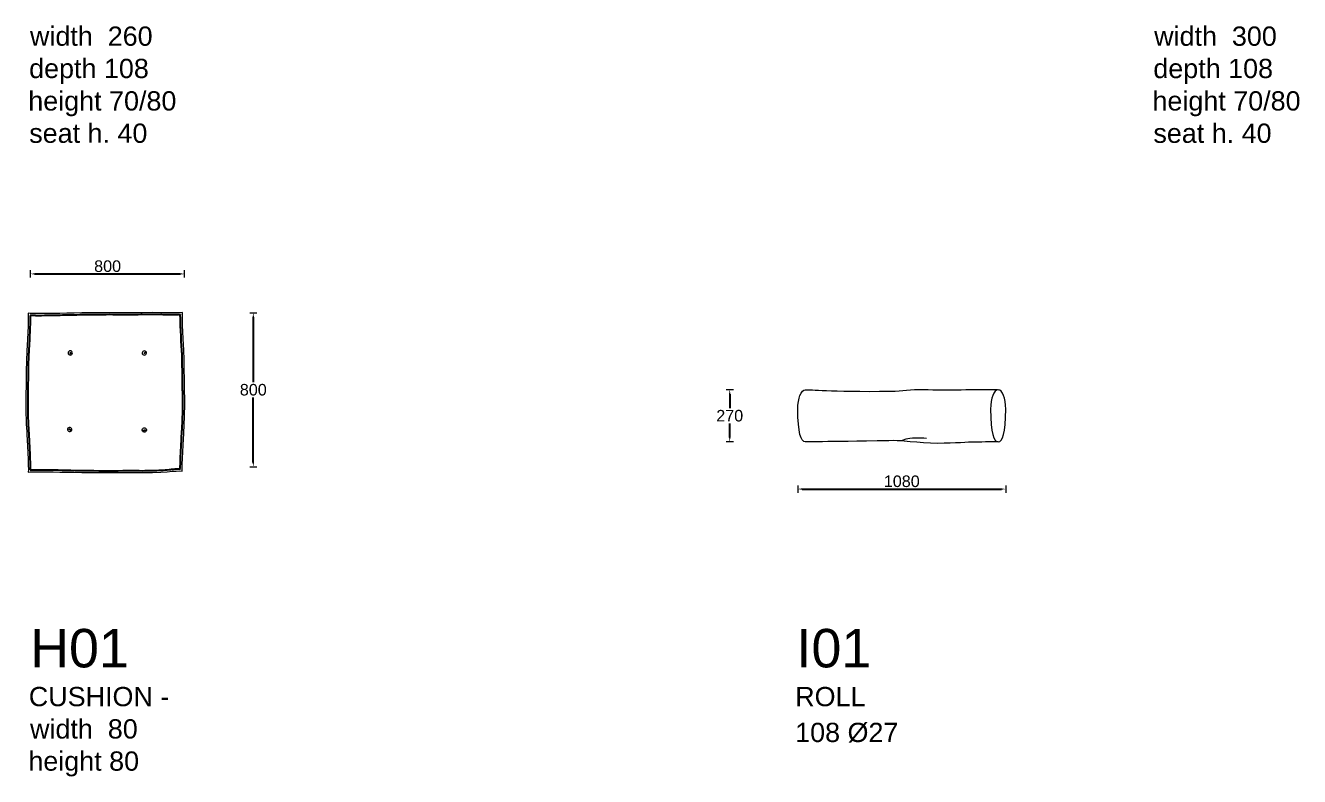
# Model space of a CAD drawing. Header units: millimetres. Extents: x 6668 to 47386, y -6732 to 35544.
# Drawn here: x 9530 to 16145, y 294 to 4193 of the extents above; entities that cross this region are included whole.
import ezdxf

# ---------------------------------------------------------------- set-up
doc = ezdxf.new("R2010")
doc.units = ezdxf.units.MM
doc.layers.add('_ARREDO', color=7, linetype='Continuous')
doc.layers.add('TESTO', color=1, linetype='Continuous')
doc.layers.add('_QUOTE', color=1, linetype='Continuous', lineweight=9)
doc.styles.add('Arial', font='arial.ttf')
doc.styles.get("Standard").update_dxf_attribs({"font": 'arial.ttf'})
doc.dimstyles.new('1_1', dxfattribs={"dimscale": 15, "dimtxt": 4, "dimasz": 1.5, "dimexe": 1.25, "dimexo": 2, "dimtad": 1, "dimtih": 1, "dimtoh": 1, "dimdec": 0, "dimtxsty": 'Standard', "dimcen": 2.5, "dimclrd": 256, "dimclre": 256, "dimclrt": 256, "dimadec": 0, "dimazin": 0, "dimtfac": 1, "dimtdec": 0, "dimtmove": 0, "dimatfit": 3, "dimfxl": 1.25, "dimfxlon": 1, "dimlwe": 0, "dimarcsym": 0})

# ---------------------------------------------------------------- blocks, each defined once
blk = doc.blocks.new('*D336')
at = {"layer": '_QUOTE', "lineweight": 0, "transparency": 16777216}
for p, q in [((13539.6, 1805.1), (13539.6, 1767.6)), ((14619.6, 1805.1), (14619.6, 1767.6))]:
    blk.add_line(p, q, dxfattribs=at)
at = {"layer": '_QUOTE', "lineweight": -2, "transparency": 16777216}
blk.add_line((13562.1, 1786.4), (14597.1, 1786.4), dxfattribs=at)
at = {"layer": '_QUOTE', "transparency": 16777216}
for points in [[(13562.1, 1790.1), (13562.1, 1782.6), (13539.6, 1786.4)], [(14597.1, 1790.1), (14597.1, 1782.6), (14619.6, 1786.4)]]:
    blk.add_solid(points, dxfattribs=at)
at = {"layer": 'Defpoints', "color": 0, "transparency": 16777216}
for p in [(13539.6, 2201.7), (14619.6, 2201.9), (14619.6, 1786.4)]:
    blk.add_point(p, dxfattribs=at)
at = {"layer": '_QUOTE', "transparency": 16777216, "insert": (14079.6, 1826.4), "char_height": 60, "attachment_point": 5}
blk.add_mtext('1080', dxfattribs=at)
blk = doc.blocks.new('*D337')
at = {"layer": '_QUOTE', "lineweight": 0, "transparency": 16777216}
for p, q in [((13205.1, 2301.9), (13167.6, 2301.9)), ((13205.1, 2031.6), (13167.6, 2031.6))]:
    blk.add_line(p, q, dxfattribs=at)
at = {"layer": '_QUOTE', "lineweight": -2, "transparency": 16777216}
for p, q in [((13186.3, 2279.4), (13186.3, 2206.8)), ((13186.3, 2054.1), (13186.3, 2126.7))]:
    blk.add_line(p, q, dxfattribs=at)
at = {"layer": '_QUOTE', "transparency": 16777216}
for points in [[(13182.6, 2279.4), (13190.1, 2279.4), (13186.3, 2301.9)], [(13182.6, 2054.1), (13190.1, 2054.1), (13186.3, 2031.6)]]:
    blk.add_solid(points, dxfattribs=at)
at = {"layer": 'Defpoints', "color": 0, "transparency": 16777216}
for p in [(13186.3, 2301.9), (13597.7, 2301.9), (13587.2, 2031.6)]:
    blk.add_point(p, dxfattribs=at)
at = {"layer": '_QUOTE', "transparency": 16777216, "insert": (13186.3, 2166.8), "char_height": 60, "attachment_point": 5}
blk.add_mtext('270', dxfattribs=at)
blk = doc.blocks.new('*D340')
at = {"layer": '_QUOTE', "lineweight": 0, "transparency": 16777216}
for p, q in [((10694, 2701.6), (10731.5, 2701.6)), ((10694, 1901.6), (10731.5, 1901.6))]:
    blk.add_line(p, q, dxfattribs=at)
at = {"layer": '_QUOTE', "lineweight": -2, "transparency": 16777216}
for p, q in [((10712.7, 2679.1), (10712.7, 2341.6)), ((10712.7, 1924.1), (10712.7, 2261.6))]:
    blk.add_line(p, q, dxfattribs=at)
at = {"layer": '_QUOTE', "transparency": 16777216}
for points in [[(10709, 2679.1), (10716.5, 2679.1), (10712.7, 2701.6)], [(10709, 1924.1), (10716.5, 1924.1), (10712.7, 1901.6)]]:
    blk.add_solid(points, dxfattribs=at)
at = {"layer": 'Defpoints', "color": 0, "transparency": 16777216}
for p in [(9968.1, 2701.6), (10712.7, 2701.6), (9967.8, 1901.6)]:
    blk.add_point(p, dxfattribs=at)
at = {"layer": '_QUOTE', "transparency": 16777216, "insert": (10712.7, 2301.6), "char_height": 60, "attachment_point": 5}
blk.add_mtext('800', dxfattribs=at)
blk = doc.blocks.new('*D341')
at = {"layer": '_QUOTE', "lineweight": 0, "transparency": 16777216}
for p, q in [((9556.4, 2884.4), (9556.4, 2921.9)), ((10356.3, 2884.4), (10356.3, 2921.9))]:
    blk.add_line(p, q, dxfattribs=at)
at = {"layer": '_QUOTE', "lineweight": -2, "transparency": 16777216}
blk.add_line((9578.9, 2903.1), (10333.8, 2903.1), dxfattribs=at)
at = {"layer": '_QUOTE', "transparency": 16777216}
for points in [[(9578.9, 2906.9), (9578.9, 2899.4), (9556.4, 2903.1)], [(10333.8, 2906.9), (10333.8, 2899.4), (10356.3, 2903.1)]]:
    blk.add_solid(points, dxfattribs=at)
at = {"layer": 'Defpoints', "color": 0, "transparency": 16777216}
for p in [(10356.3, 2903.1), (9556.4, 2283.8), (10356.3, 2288.4)]:
    blk.add_point(p, dxfattribs=at)
at = {"layer": '_QUOTE', "transparency": 16777216, "insert": (9956.3, 2943.1), "char_height": 60, "attachment_point": 5}
blk.add_mtext('800', dxfattribs=at)

msp = doc.modelspace()

# ---------------------------------------------------------------- linework, layer by layer
at = {"layer": '_ARREDO'}
for p, q in [((9759.7, 2497.1), (9764.9, 2488.5)), ((10153.2, 2497.2), (10144, 2488.2)), ((9754.3, 2099.1), (9766.3, 2091.6)), ((10141.1, 2090.9), (10154.3, 2094.3))]:
    msp.add_line(p, q, dxfattribs=at)
at = {"layer": '_ARREDO', "color": 7, "lineweight": 5}
for points in [[(9543.5, 2699), (9546.5, 2680.6), (9538.5, 2520.1), (9536.1, 2487)], [(10066.4, 2700.6), (9862, 2705.1), (9585.5, 2692.6), (9543.5, 2699)], [(10345.8, 2703.3), (10302.8, 2697.2), (10270.9, 2705.1), (10066.4, 2700.6)], [(10352.6, 2491.3), (10350.1, 2524.5), (10341.8, 2685.2), (10345.8, 2703.3)], [(9536.1, 2487), (9533.6, 2453.8), (9532.4, 2283.8), (9532.4, 2283.8)], [(10356.3, 2288.4), (10353.8, 2342.7), (10355.1, 2458.2), (10352.6, 2491.3)], [(9532.4, 2283.8), (9529.9, 2229.5), (9533.6, 2119.4), (9536.1, 2086.2)], [(10352.6, 2090.8), (10355.1, 2124), (10358.8, 2234.1), (10356.3, 2288.4)], [(9536.1, 2086.2), (9538.5, 2053.1), (9546.5, 1892.6), (9544.5, 1874.8)], [(10342.6, 1879.2), (10341.8, 1897.2), (10350.1, 2057.7), (10352.6, 2090.8)], [(9544.5, 1874.8), (9585.5, 1880.6), (9862, 1868.1), (10066.4, 1872.6)], [(10066.4, 1872.6), (10270.9, 1868.1), (10302.8, 1885.2), (10342.6, 1879.2)]]:
    msp.add_open_spline(points, degree=3, dxfattribs=at)
at = {"layer": '_ARREDO', "color": 7}
for points, knots in [([(9554.3, 2687.8), (9554.3, 2687), (9554.4, 2686.1), (9554.4, 2683.7), (9554.5, 2682.1), (9554.5, 2675.5), (9554.4, 2669.5), (9554.1, 2655.5), (9553.8, 2647.5), (9552.7, 2613.8), (9551.3, 2583.1), (9549, 2536.2), (9548, 2518.4), (9546.8, 2497.1), (9546.4, 2490.6), (9546.1, 2486.3)], [5.0560376, 5.0560376, 5.0560376, 5.0560376, 5.0823851, 5.0823851, 5.1237624, 5.1237624, 5.2314142, 5.2314142, 5.339066, 5.339066, 5.6527741, 5.6527741, 5.8708255, 5.8708255, 6, 6, 6, 6]), ([(10066.2, 2690.7), (10044.9, 2691.1), (10022.9, 2691.4), (9955.5, 2691.8), (9908.9, 2691.5), (9817.9, 2690.3), (9773.6, 2689.4), (9717.4, 2688.3), (9701.8, 2687.9), (9657.9, 2687), (9632.5, 2686.5), (9603.6, 2686.3), (9595.7, 2686.2), (9585.8, 2686.3), (9582.9, 2686.4), (9578.1, 2686.5), (9576.2, 2686.6), (9573.1, 2686.8), (9571.8, 2686.8), (9569.7, 2687), (9568.9, 2687.2), (9567.3, 2687.4), (9566.7, 2687.5), (9554.3, 2687.8)], [3, 3, 3, 3, 3.104298, 3.104298, 3.312893, 3.312893, 3.523701, 3.523701, 3.610365, 3.610365, 3.783692, 3.783692, 3.863837, 3.863837, 3.90298, 3.90298, 3.935564, 3.935564, 3.962336, 3.962336, 3.984003, 3.984003, 4, 4, 4, 4]), ([(10334, 2691.8), (10319.5, 2691.5), (10316.4, 2691), (10309.5, 2690.5), (10305.6, 2690.4), (10291.7, 2690.4), (10278.9, 2690.8), (10240.6, 2691.7), (10215, 2692.1), (10150, 2692), (10112.7, 2691.6), (10066.6, 2690.7)], [2, 2, 2, 2, 2.12828, 2.12828, 2.25656, 2.25656, 2.515442, 2.515442, 2.774323, 2.774323, 3, 3, 3, 3]), ([(10342.6, 2490.6), (10342.3, 2494.8), (10341.9, 2501), (10341, 2516.3), (10340.5, 2525.4), (10338.8, 2555.3), (10337.6, 2578.9), (10336.2, 2609.9), (10335.9, 2618), (10334.9, 2641.4), (10334.4, 2655.8), (10334, 2670.9), (10334, 2674.1), (10333.8, 2681.8), (10333.8, 2685.7), (10333.9, 2690), (10333.9, 2690.9), (10334, 2691.8)], [0, 0, 0, 0, 0.1252753, 0.1252753, 0.2505507, 0.2505507, 0.5011014, 0.5011014, 0.5908581, 0.5908581, 0.7703716, 0.7703716, 0.82394, 0.82394, 0.9092695, 0.9092695, 0.9384347, 0.9384347, 0.9384347, 0.9384347]), ([(9546.1, 2486.2), (9545.9, 2483.6), (9545.7, 2479.8), (9545.3, 2470.5), (9545.1, 2465), (9544.4, 2442.5), (9544, 2421.6), (9543.4, 2378.5), (9543.1, 2356.2), (9542.5, 2306.6), (9542.4, 2283.8), (9542.4, 2283.7)], [6, 6, 6, 6, 6.086404, 6.086404, 6.172809, 6.172809, 6.40345, 6.40345, 6.634091, 6.634091, 7, 7, 7, 7]), ([(10346.3, 2288), (10346, 2295.4), (10345.7, 2303.8), (10345, 2334.9), (10344.7, 2360.9), (10344.3, 2412.1), (10344.2, 2437.2), (10343.6, 2467.3), (10343.4, 2476), (10342.9, 2485.8), (10342.8, 2488.4), (10342.6, 2490.6)], [15, 15, 15, 15, 15.134361, 15.134361, 15.453044, 15.453044, 15.771728, 15.771728, 15.930002, 15.930002, 16, 16, 16, 16]), ([(9542.4, 2283.4), (9542.1, 2276.6), (9541.9, 2268.9), (9541.4, 2240.1), (9541.6, 2215.8), (9542.5, 2167.5), (9543.3, 2143.6), (9544.7, 2110.8), (9545.2, 2099.5), (9545.9, 2089.8), (9546, 2088.3), (9546.1, 2087)], [7, 7, 7, 7, 7.1266, 7.1266, 7.438142, 7.438142, 7.749685, 7.749685, 7.958582, 7.958582, 8, 8, 8, 8]), ([(10342.6, 2091.6), (10342.9, 2095.5), (10343.2, 2100.5), (10344.2, 2117.9), (10344.8, 2132.8), (10346.5, 2181.6), (10347.3, 2220.3), (10347, 2265.7), (10346.8, 2277.9), (10346.3, 2288)], [14, 14, 14, 14, 14.120172, 14.120172, 14.353294, 14.353294, 14.810479, 14.810479, 15, 15, 15, 15]), ([(9546.1, 2087), (9546.4, 2082.7), (9546.8, 2076.5), (9547.7, 2061.1), (9548.2, 2052), (9549.8, 2021.8), (9550.9, 1998.1), (9552.3, 1967), (9552.6, 1958.9), (9553.5, 1935.7), (9554, 1921.4), (9554.3, 1906.4), (9554.4, 1903.2), (9554.5, 1895.7), (9554.5, 1891.9), (9554.4, 1887.8), (9554.4, 1886.8), (9554.3, 1886)], [8, 8, 8, 8, 8.1259961, 8.1259961, 8.2519922, 8.2519922, 8.5039843, 8.5039843, 8.5935767, 8.5935767, 8.7727614, 8.7727614, 8.8260961, 8.8260961, 8.9101599, 8.9101599, 8.9381016, 8.9381016, 8.9381016, 8.9381016]), ([(10334, 1890.6), (10333.9, 1891.2), (10333.9, 1891.9), (10333.9, 1894), (10333.9, 1895.7), (10333.8, 1902.2), (10333.9, 1908.2), (10334.3, 1922.1), (10334.5, 1930), (10335.8, 1963.5), (10337.2, 1994), (10339.6, 2041), (10340.6, 2059.1), (10341.9, 2080.7), (10342.3, 2087.2), (10342.6, 2091.6)], [13.0615511, 13.0615511, 13.0615511, 13.0615511, 13.0821381, 13.0821381, 13.1233716, 13.1233716, 13.2305017, 13.2305017, 13.3376317, 13.3376317, 13.6493273, 13.6493273, 13.8700271, 13.8700271, 14, 14, 14, 14]), ([(9554.3, 1886), (9566.9, 1885.7), (9567.7, 1885.9), (9569.4, 1886.1), (9570.2, 1886.2), (9573, 1886.4), (9575.2, 1886.6), (9580.2, 1886.8), (9583.1, 1886.8), (9594.6, 1887), (9605.3, 1886.9), (9630.9, 1886.6), (9645.7, 1886.4), (9709.5, 1885.2), (9770.5, 1883.7), (9901, 1881.7), (9970.6, 1881.2), (10045.5, 1882.2), (10055.9, 1882.4), (10066.2, 1882.6)], [10, 10, 10, 10, 10.020769, 10.020769, 10.041538, 10.041538, 10.083156, 10.083156, 10.124774, 10.124774, 10.231517, 10.231517, 10.338261, 10.338261, 10.643962, 10.643962, 10.949663, 10.949663, 11, 11, 11, 11]), ([(10066.6, 1882.6), (10092.1, 1882), (10114.9, 1881.8), (10176.2, 1881.9), (10207.4, 1883), (10249.7, 1885.4), (10263.9, 1886.6), (10285.1, 1888.8), (10292.8, 1889.7), (10305.2, 1891), (10310, 1891.4), (10317.3, 1891.1), (10319.9, 1890.8), (10334, 1890.6)], [11, 11, 11, 11, 11.125127, 11.125127, 11.37538, 11.37538, 11.564918, 11.564918, 11.734084, 11.734084, 11.90325, 11.90325, 12, 12, 12, 12])]:
    msp.add_open_spline(points, degree=3, knots=knots, dxfattribs=at)
at = {"layer": '_ARREDO', "color": 7, "lineweight": 5}
for points in [[(9750.9, 2493), (9750.9, 2499), (9756, 2503.9), (9762.2, 2503.9), (9768.4, 2503.9), (9773.4, 2499), (9773.4, 2493), (9773.4, 2486.9), (9768.4, 2482.1), (9762.2, 2482.1), (9756, 2482.1), (9750.9, 2486.9), (9750.9, 2493), (9750.9, 2493), (9750.9, 2493), (9750.9, 2493)], [(9750.9, 2493), (9750.9, 2499), (9756, 2503.9), (9762.2, 2503.9), (9768.4, 2503.9), (9773.4, 2499), (9773.4, 2493), (9773.4, 2486.9), (9768.4, 2482.1), (9762.2, 2482.1), (9756, 2482.1), (9750.9, 2486.9), (9750.9, 2493), (9750.9, 2493), (9750.9, 2493), (9750.9, 2493)], [(10136.8, 2497.2), (10139.4, 2502.6), (10146.1, 2505), (10151.7, 2502.4), (10157.3, 2499.9), (10159.7, 2493.4), (10157.1, 2487.9), (10154.5, 2482.5), (10147.8, 2480.1), (10142.2, 2482.7), (10136.6, 2485.2), (10134.2, 2491.7), (10136.8, 2497.2), (10136.8, 2497.2), (10136.8, 2497.2), (10136.8, 2497.2)], [(10136.8, 2497.2), (10139.4, 2502.6), (10146.1, 2505), (10151.7, 2502.4), (10157.3, 2499.9), (10159.7, 2493.4), (10157.1, 2487.9), (10154.5, 2482.5), (10147.8, 2480.1), (10142.2, 2482.7), (10136.6, 2485.2), (10134.2, 2491.7), (10136.8, 2497.2), (10136.8, 2497.2), (10136.8, 2497.2), (10136.8, 2497.2)], [(9748.4, 2093.7), (9747.3, 2099.6), (9751.4, 2105.2), (9757.5, 2106.2), (9763.6, 2107.3), (9769.4, 2103.3), (9770.5, 2097.4), (9771.6, 2091.5), (9767.5, 2085.9), (9761.4, 2084.8), (9755.3, 2083.8), (9749.5, 2087.7), (9748.4, 2093.7), (9748.4, 2093.7), (9748.4, 2093.7), (9748.4, 2093.7)], [(9748.4, 2093.7), (9747.3, 2099.6), (9751.4, 2105.2), (9757.5, 2106.2), (9763.6, 2107.3), (9769.4, 2103.3), (9770.5, 2097.4), (9771.6, 2091.5), (9767.5, 2085.9), (9761.4, 2084.8), (9755.3, 2083.8), (9749.5, 2087.7), (9748.4, 2093.7), (9748.4, 2093.7), (9748.4, 2093.7), (9748.4, 2093.7)], [(10158.5, 2090.9), (10159.5, 2096.8), (10155.5, 2102.5), (10149.3, 2103.5), (10143.3, 2104.5), (10137.4, 2100.6), (10136.3, 2094.7), (10135.3, 2088.8), (10139.4, 2083.1), (10145.5, 2082), (10151.6, 2081), (10157.4, 2085), (10158.5, 2090.9), (10158.5, 2090.9), (10158.5, 2090.9), (10158.5, 2090.9)], [(10158.5, 2090.9), (10159.5, 2096.8), (10155.5, 2102.5), (10149.3, 2103.5), (10143.3, 2104.5), (10137.4, 2100.6), (10136.3, 2094.7), (10135.3, 2088.8), (10139.4, 2083.1), (10145.5, 2082), (10151.6, 2081), (10157.4, 2085), (10158.5, 2090.9), (10158.5, 2090.9), (10158.5, 2090.9), (10158.5, 2090.9)]]:
    msp.add_open_spline(points, degree=3, knots=[0, 0, 0, 0, 1, 1, 1, 2, 2, 2, 3, 3, 3, 4, 4, 4, 5, 5, 5, 5], dxfattribs=at)
at = {"layer": '_ARREDO', "lineweight": 0}
for points, knots in [([(14580.9, 2031.7), (14580.9, 2031.7), (14497.9, 2030.3), (14459.1, 2030.3), (14420.3, 2030.3), (14362.6, 2023.5), (14265.1, 2023.5), (14167.6, 2023.5), (14070.4, 2042.4), (14011.8, 2037), (13673.1, 2031.6), (13578.4, 2031.6), (13578.4, 2031.6), (13556.9, 2032.6), (13539.6, 2077.1), (13539.6, 2201.8), (13539.6, 2256.6), (13556.9, 2301.1), (13578.9, 2302), (13614.3, 2303.4), (13687.3, 2291.3), (14024.6, 2294), (14081.9, 2296.7), (14124.9, 2304.8), (14190.7, 2303.4), (14256.6, 2302.1), (14332.4, 2299.4), (14388.2, 2302.1), (14444.1, 2304.8), (14580.8, 2302.2), (14580.8, 2302.2)], [0, 0, 0, 0, 1, 1, 1, 2, 2, 2, 3, 3, 3, 4, 4, 4, 5, 5, 5, 6, 6, 6, 7, 7, 7, 8, 8, 8, 9, 9, 9, 10, 10, 10, 10]), ([(14580.1, 2302.1), (14601.9, 2302.1), (14619.6, 2257.2), (14619.6, 2201.8), (14619.6, 2076.5), (14601.9, 2031.6), (14580.1, 2031.6), (14558.3, 2031.6), (14540.6, 2076.5), (14540.6, 2201.8), (14540.6, 2257.2), (14558.3, 2302.1), (14580.1, 2302.1)], [0, 0, 0, 0, 1, 1, 1, 2, 2, 2, 3, 3, 3, 4, 4, 4, 4])]:
    msp.add_open_spline(points, degree=3, knots=knots, dxfattribs=at)
for points in [[(14103.2, 2046.4), (14119.4, 2054.8), (14173.8, 2053.8), (14207.9, 2050.6)], [(14058, 2037.4), (14058, 2037.4), (14087.1, 2037.9), (14103.2, 2046.4)]]:
    msp.add_open_spline(points, degree=3, dxfattribs=at)

# ---------------------------------------------------------------- texts
at = {"layer": 'TESTO', "style": 'Arial'}
for s, height, p in [('width  260', 100, (9553.3, 4087.4)), ('width  300', 100, (15390, 4087.4)), ('depth 108', 100, (9548.9, 3919.7)), ('depth 108', 100, (15385.7, 3919.6)), ('height 70/80', 100, (9544.5, 3751.3)), ('height 70/80', 100, (15381.2, 3751.3)), ('seat h. 40', 100, (9549.4, 3583.6)), ('seat h. 40', 100, (15386.1, 3583.5)), ('H01', 200, (9554.2, 860.5)), ('I01', 200, (13533.1, 860.5)), ('CUSHION -', 100, (9547.2, 659.2)), ('ROLL', 100, (13526.2, 659.2)), ('width  80', 100, (9553.7, 491.5)), ('height 80', 100, (9544.9, 324.4))]:
    msp.add_text(s, height=height, dxfattribs=at).set_placement(p)
at = {"layer": 'TESTO', "insert": (13526.2, 573.1), "char_height": 100, "attachment_point": 1, "style": 'Arial'}
msp.add_mtext_dynamic_manual_height_columns('108 %%C27', width=774.425, gutter_width=12.5, heights=[0], dxfattribs=at)

# ---------------------------------------------------------------- dimensions: what is measured, and where the dimension line sits
at = {"layer": '_QUOTE'}
for base, p1, p2, picture, middle in [((10356.3, 2903.1), (9556.4, 2283.8), (10356.3, 2288.4), '*D341', (9956.3, 2943.1)), ((14619.6, 1786.4), (13539.6, 2201.7), (14619.6, 2201.9), '*D336', (14079.6, 1826.4))]:
    dim = msp.add_linear_dim(base=base, p1=p1, p2=p2, dimstyle='1_1', dxfattribs=at)
    dim.commit()
    dim.dimension.update_dxf_attribs({"geometry": picture, "text_midpoint": middle})
for base, p1, p2, picture, middle in [((10712.7, 2701.6), (9967.8, 1901.6), (9968.1, 2701.6), '*D340', (10712.7, 2301.6)), ((13186.3, 2301.9), (13587.2, 2031.6), (13597.7, 2301.9), '*D337', (13186.3, 2166.8))]:
    dim = msp.add_linear_dim(base=base, p1=p1, p2=p2, angle=90, dimstyle='1_1', dxfattribs=at)
    dim.commit()
    dim.dimension.update_dxf_attribs({"geometry": picture, "text_midpoint": middle})

doc.saveas('drawing.dxf')
